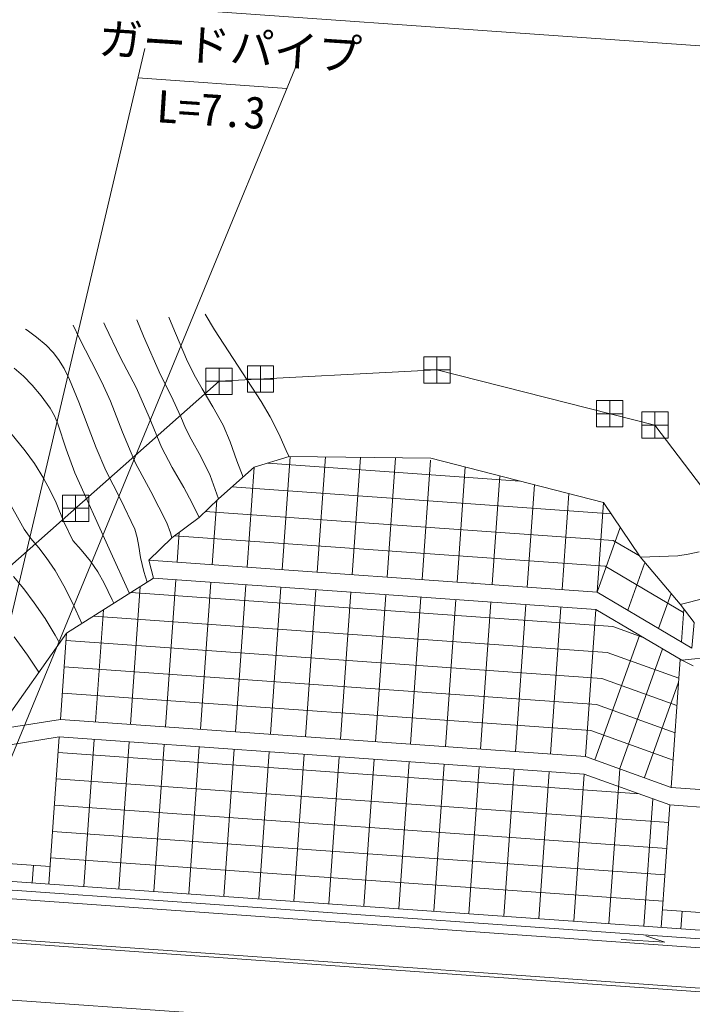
# Model space of a CAD drawing. Units: millimetres, scale not verified. Extents: x 40036 to 680617, y 20018 to 380345.
# Drawn here: x 380935 to 419317, y 296054 to 352203 of the extents above; entities that cross this region are included whole.
import ezdxf
from ezdxf.enums import TextEntityAlignment as Align

# ---------------------------------------------------------------- set-up
doc = ezdxf.new("R2010")
doc.units = ezdxf.units.MM
doc.header["$LTSCALE"] = 1000.91
doc.linetypes.add('CHAIN', pattern=[18.5, 12, -1.5, 3.5, -1.5])
for name, color, linetype, lineweight in [('M-BGD', 7, 'Continuous', 13), ('M-BMK', 2, 'CHAIN', 13), ('M-BMK-ROW', 30, 'Continuous', 13), ('M-STR-HTXT', 7, 'Continuous', 13)]:
    doc.layers.add(name, color=color, linetype=linetype, lineweight=lineweight)
doc.styles.add('ＭＳ ゴシック', font='')
doc.styles.get('ＭＳ ゴシック').set_extended_font_data('MS Gothic')

# ---------------------------------------------------------------- blocks, each defined once
blk = doc.blocks.new('ﾌﾟﾛｯﾄﾏｰｸ-11')
at = {"color": 30, "linetype": 'Continuous', "lineweight": 13}
for p, q in [((0, 0.5), (0, -0.5)), ((-0.5, 0), (0.5, 0))]:
    blk.add_line(p, q, dxfattribs=at)
blk.add_lwpolyline([(0.5, 0.5), (-0.5, 0.5), (-0.5, -0.5), (0.5, -0.5)], close=True, dxfattribs=at)

msp = doc.modelspace()

# ---------------------------------------------------------------- linework, layer by layer
at = {"layer": 'M-BGD'}
for p, q in [((389451, 335230), (389669, 334679)), ((391519, 335401), (392058, 334521)), ((383986, 334779), (384344, 334028)), ((385818, 334746), (385741, 334924)), ((386678, 332964), (385818, 334746)), ((387620, 335079), (388005, 334152)), ((389669, 334679), (390454, 332838)), ((381268, 334554), (381368, 334491)), ((381368, 334491), (381901, 334104)), ((381901, 334104), (382439, 333645)), ((388005, 334152), (388975, 331953)), ((392058, 334521), (394722, 330439)), ((382439, 333645), (382847, 333216)), ((384344, 334028), (385034, 332694)), ((382847, 333216), (383152, 332818)), ((387594, 331183), (386678, 332964)), ((383152, 332818), (383466, 332307)), ((385034, 332694), (385625, 331542)), ((390454, 332838), (390896, 331946)), ((380622, 332330), (381152, 331868)), ((381152, 331868), (381643, 331366)), ((383466, 332307), (383780, 331679)), ((388975, 331953), (389585, 330760)), ((390896, 331946), (391345, 331149)), ((381643, 331366), (382163, 330755)), ((383780, 331679), (384311, 330400)), ((385625, 331542), (386125, 330446)), ((382163, 330755), (382681, 330055)), ((388322, 329531), (387594, 331183)), ((389585, 330760), (390135, 329553)), ((391345, 331149), (391966, 330128)), ((384311, 330400), (384837, 328992)), ((386125, 330446), (386809, 328674)), ((394722, 330439), (395227, 329560)), ((382681, 330055), (382921, 329620)), ((382921, 329620), (383117, 329161)), ((391966, 330128), (392540, 329075)), ((379857, 329326), (381254, 327609)), ((383117, 329161), (383584, 327719)), ((389018, 327823), (388322, 329531)), ((390135, 329553), (390398, 328911)), ((392540, 329075), (392940, 328128)), ((395227, 329560), (395740, 328554)), ((384837, 328992), (385298, 327780)), ((386809, 328674), (387549, 326919)), ((390398, 328911), (390715, 328286)), ((395740, 328554), (396197, 327499)), ((390715, 328286), (391263, 327291)), ((392940, 328128), (393335, 327053)), ((381254, 327609), (381774, 326886)), ((383584, 327719), (384078, 326362)), ((385298, 327780), (385844, 326493)), ((389631, 326660), (389018, 327823)), ((396197, 327499), (396306, 327296)), ((381774, 326886), (382302, 326054)), ((387549, 326919), (388427, 325297)), ((391263, 327291), (391798, 326203)), ((393335, 327053), (393687, 326122)), ((409474, 325896), (395089, 326916)), ((395913, 320837), (396372, 327295)), ((397910, 320695), (398377, 327272)), ((399907, 320554), (400382, 327249)), ((401904, 320412), (402387, 327225)), ((403901, 320270), (404384, 327084)), ((414246, 324669), (404392, 327202)), ((384078, 326362), (386040, 322037)), ((385844, 326493), (386691, 324868)), ((390294, 325517), (389631, 326660)), ((393917, 320979), (394321, 326677)), ((405897, 320129), (406363, 326695)), ((382302, 326054), (382680, 325363)), ((391798, 326203), (392272, 324883)), ((407894, 319987), (408334, 326189)), ((409891, 319846), (410305, 325682)), ((382680, 325363), (383011, 324642)), ((388427, 325297), (389331, 323502)), ((390785, 324633), (390294, 325517)), ((414685, 324021), (393041, 325556)), ((411888, 319704), (412276, 325175)), ((380163, 324999), (381193, 323149)), ((383011, 324642), (383457, 323567)), ((386691, 324868), (387509, 323150)), ((391180, 323822), (390785, 324633)), ((391920, 321120), (392181, 324794)), ((413885, 319562), (414247, 324669)), ((414801, 322507), (391526, 324159)), ((383457, 323567), (383959, 322503)), ((389331, 323502), (389532, 322942)), ((381193, 323149), (381576, 322623)), ((387509, 323150), (387641, 322672)), ((389532, 322942), (389608, 322653)), ((389923, 321262), (390045, 322978)), ((413884, 319562), (415205, 323253)), ((381576, 322623), (382028, 322090)), ((383959, 322503), (384449, 321976)), ((387641, 322672), (387730, 322153)), ((414342, 321035), (389775, 322778)), ((414801, 322507), (416298, 321624)), ((382028, 322090), (382454, 321535)), ((384449, 321976), (384979, 321321)), ((386040, 322037), (387198, 319488)), ((387730, 322153), (387826, 321527)), ((419073, 321719), (419706, 321866)), ((382454, 321535), (382951, 320786)), ((384979, 321321), (385389, 320709)), ((387826, 321527), (388011, 320733)), ((413884, 319562), (388302, 321377)), ((388302, 321377), (388568, 320355)), ((415639, 318527), (416596, 321199)), ((416352, 321559), (418483, 321633)), ((418483, 321633), (419073, 321719)), ((382951, 320786), (383448, 319920)), ((385389, 320709), (385756, 320069)), ((388011, 320733), (388205, 320125)), ((414342, 321035), (418818, 318394)), ((380583, 320456), (381174, 319749)), ((385756, 320069), (386221, 319117)), ((413813, 318564), (388568, 320355)), ((389257, 311877), (389852, 320264)), ((391254, 311735), (391849, 320122)), ((406855, 320078), (406742, 320069)), ((381174, 319749), (381770, 318952)), ((383448, 319920), (383959, 318913)), ((387260, 312019), (387818, 319881)), ((414778, 317592), (387284, 319543)), ((393251, 311594), (393846, 319980)), ((395248, 311452), (395843, 319839)), ((397244, 311311), (397839, 319697)), ((399241, 311169), (399836, 319555)), ((413884, 319562), (419297, 316369)), ((381770, 318952), (382389, 318047)), ((386221, 319117), (386305, 318924)), ((401238, 311027), (401833, 319414)), ((403235, 310886), (403830, 319272)), ((405232, 310744), (405827, 319130)), ((407228, 310602), (407823, 318989)), ((417395, 317491), (418106, 319478)), ((420048, 319208), (418628, 318858)), ((383959, 318913), (384484, 317773)), ((385264, 312160), (385717, 318552)), ((409225, 310461), (409820, 318847)), ((411222, 310319), (411817, 318705)), ((413219, 310177), (413814, 318564)), ((413813, 318564), (418717, 315671)), ((418699, 316721), (418832, 318593)), ((382389, 318047), (382969, 317107)), ((414466, 316109), (385143, 318190)), ((416513, 316971), (414778, 317592)), ((380624, 317017), (381380, 315967)), ((382969, 317107), (383216, 316660)), ((383267, 312302), (383616, 317224)), ((414154, 314626), (383586, 316795)), ((413761, 309998), (416303, 317095)), ((415175, 309492), (417619, 316318)), ((381380, 315967), (382029, 314986)), ((418552, 314646), (414466, 316109)), ((418111, 308425), (418629, 315723)), ((418717, 315671), (421875, 316016)), ((419363, 315361), (418717, 315671)), ((413842, 313143), (383479, 315297)), ((418442, 313091), (414154, 314626)), ((416588, 308986), (418537, 314427)), ((413530, 311660), (383373, 313800)), ((418331, 311536), (413842, 313143)), ((379725, 311736), (383267, 312302)), ((413218, 310177), (383267, 312302)), ((418221, 309981), (413530, 311660)), ((380277, 310837), (383196, 311304)), ((382601, 302917), (383196, 311304)), ((413147, 309179), (383196, 311304)), ((384598, 302776), (385193, 311162)), ((386595, 302634), (387190, 311020)), ((388591, 302492), (389186, 310879)), ((390588, 302351), (391183, 310737)), ((392585, 302209), (393180, 310595)), ((416293, 308053), (383132, 310405)), ((394582, 302067), (395177, 310454)), ((396579, 301926), (397174, 310312)), ((398575, 301784), (399170, 310170)), ((400572, 301642), (401167, 310029)), ((418111, 308425), (413218, 310177)), ((402569, 301501), (403164, 309887)), ((404566, 301359), (405161, 309745)), ((406563, 301217), (407158, 309604)), ((408559, 301076), (409154, 309462)), ((414550, 300651), (415176, 309476)), ((417969, 306429), (383026, 308908)), ((410556, 300934), (411151, 309320)), ((412553, 300792), (413148, 309179)), ((413147, 309179), (418040, 307427)), ((439962, 306875), (418111, 308425)), ((416547, 300509), (417062, 307777)), ((417863, 304931), (382920, 307410)), ((417544, 300438), (418040, 307427)), ((439729, 305888), (418040, 307427)), ((417757, 303433), (382814, 305912)), ((417650, 301936), (382707, 304415)), ((382672, 303916), (377697, 304269)), ((381646, 302985), (381717, 303983)), ((443703, 298582), (375729, 303405)), ((443667, 298083), (376021, 302882)), ((443469, 295288), (345855, 302213)), ((443632, 297584), (375977, 302384)), ((443455, 295088), (345836, 302013)), ((443746, 299583), (417615, 301437)), ((418658, 300359), (418729, 301358)), ((417758, 299596), (416664, 299961)), ((415257, 299752), (417758, 299596))]:
    msp.add_line(p, q, dxfattribs=at)
for points in [[(388302, 321377), (389608, 322653), (391180, 323822), (392272, 324883), (394320, 326677), (396306, 327296), (404392, 327202)], [(419297, 316369), (419428, 317821), (418621, 318867), (416350, 321563), (414246, 324669)], [(388568, 320355), (383616, 317224), (379725, 311736)]]:
    msp.add_lwpolyline(points, dxfattribs=at)
at = {"layer": 'M-BMK'}
msp.add_line((342187, 299011), (544892, 284630), dxfattribs=at)
at = {"layer": 'M-BMK-ROW'}
for p, q in [((392316, 331583), (404748, 332232)), ((404748, 332232), (417180, 329082)), ((379390, 320169), (392316, 331583)), ((417180, 329082), (423959, 320142))]:
    msp.add_line(p, q, dxfattribs=at)
at = {"layer": 'M-STR-HTXT'}
for p, q in [((346441, 355904), (548930, 341539)), ((378000, 307787), (388073, 350565)), ((377693, 303435), (396774, 349710)), ((387678, 348891), (396188, 348287))]:
    msp.add_line(p, q, dxfattribs=at)

# ---------------------------------------------------------------- block references
at = {"layer": 'M-BMK-ROW', "xscale": 1501.361, "yscale": 1501.361}
for p in [(404748, 332232), (394677, 331707), (392316, 331583), (414605, 329734), (417180, 329082), (384121, 324347)]:
    msp.add_blockref('ﾌﾟﾛｯﾄﾏｰｸ-11', p, dxfattribs=at)

# ---------------------------------------------------------------- texts
at = {"layer": 'M-STR-HTXT', "style": 'ＭＳ ゴシック'}
for s, p in [('ガードパイプ', (400344, 348718)), ('L=7.3', (394889, 345409))]:
    msp.add_text(s, height=1835, rotation=356.287, dxfattribs=at).set_placement(p, align=Align.BOTTOM_RIGHT)

doc.saveas('drawing.dxf')
